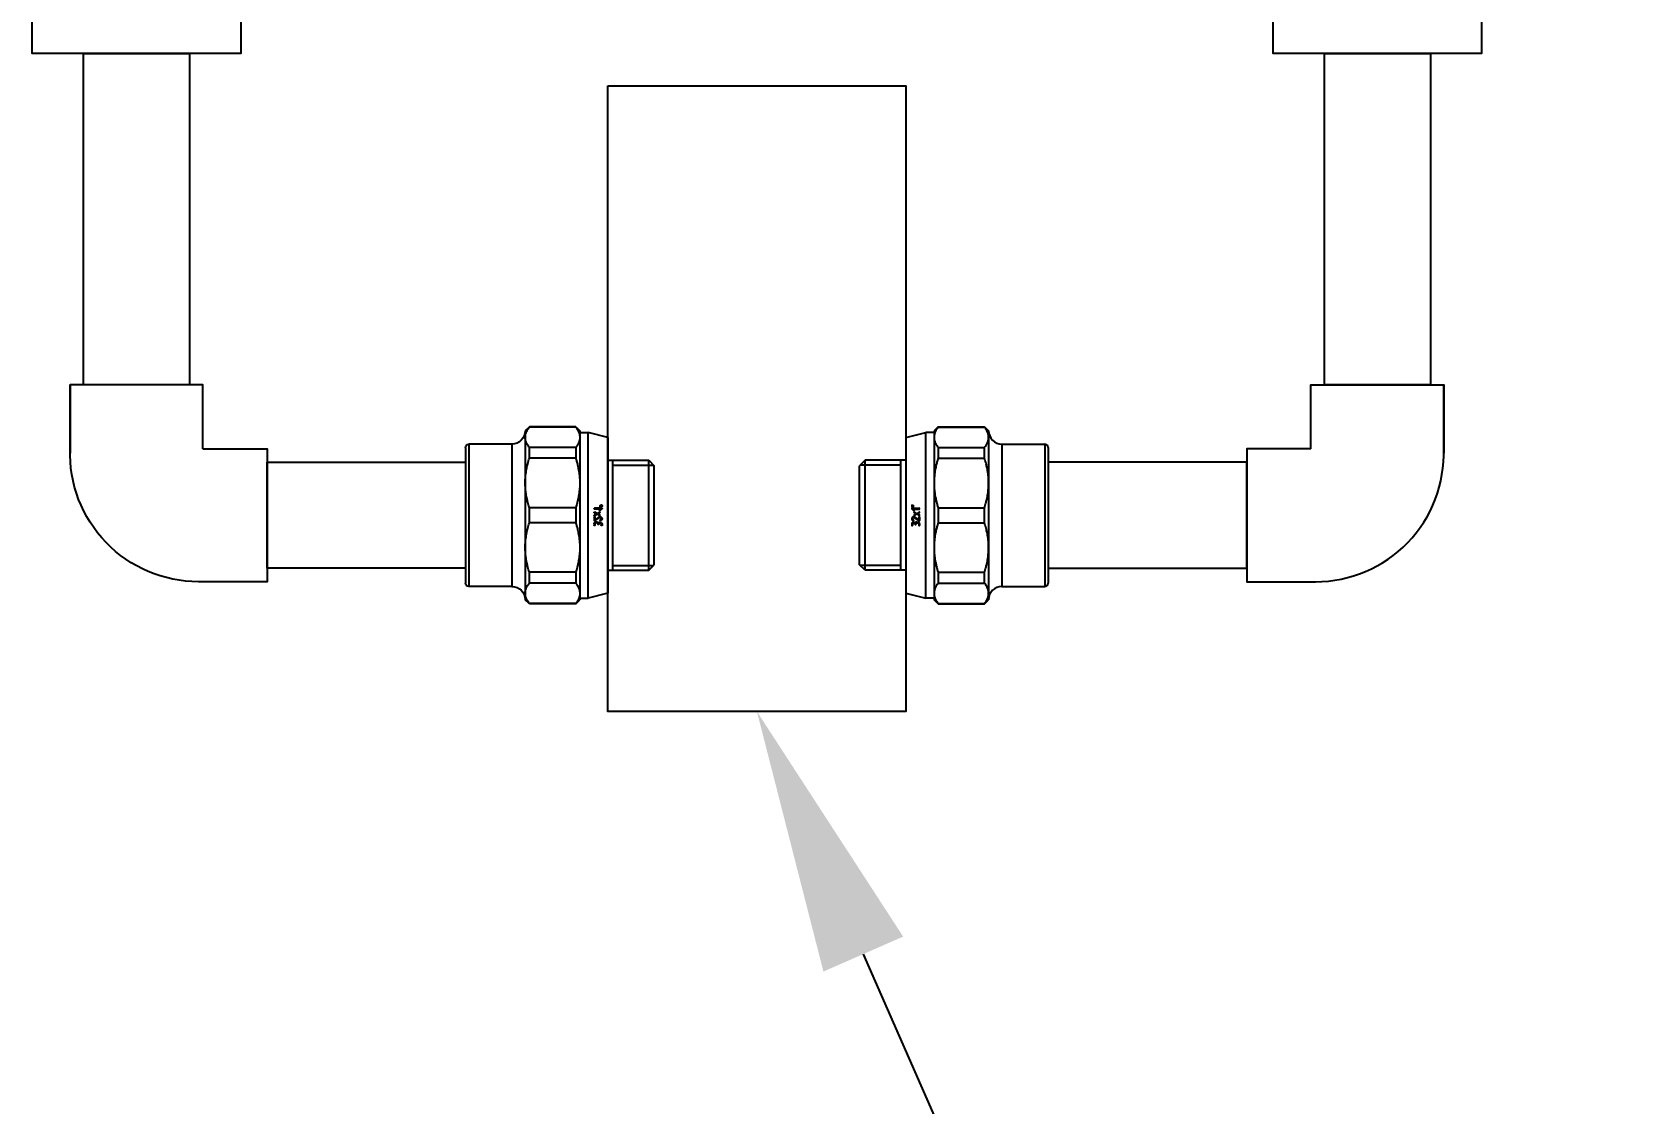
# Model space of a CAD drawing. Header units: millimetres. Extents: x -5247 to 64230, y -16204 to 29599.
# Drawn here: x 56272.5 to 56758.8, y 20735.4 to 21059 of the extents above; entities that cross this region are included whole.
import ezdxf
from ezdxf import colors
from ezdxf.entities.mleader import LeaderData, LeaderLine
from ezdxf.math import Vec2, Vec3

# ---------------------------------------------------------------- set-up
doc = ezdxf.new("R2010")
doc.units = ezdxf.units.MM
for name, color, linetype in [('Выноски надписи', 7, 'Continuous'), ('ОВиК и Водоснабжение', 4, 'Continuous'), ('Фитинги', 7, 'Continuous')]:
    doc.layers.add(name, color=color, linetype=linetype)
doc.styles.add('ISO_250', font='isocpeur.ttf', dxfattribs={"height": 250})

# ---------------------------------------------------------------- blocks, each defined once
blk = doc.blocks.new('COMER EL500320PVC')
at = {"layer": 'Фитинги', "linetype": 'ByBlock', "lineweight": -2}
for points in [[(-19.39, 20.06), (-19.39, 39.44), (-59.5, 39.44), (-59.5, 18.72)], [(-19.39, 20.06), (-19.39, 39.44), (-59.5, 39.44), (-59.5, 18.72)], [(-19.39, 20.06), (0, 20.06), (0, -20.06), (-20.72, -20.06)], [(-20.72, -20.06), (-19.39, -20.06), (-19.39, -20.03)], [(-20.72, -20.06), (0, -20.06)]]:
    blk.add_lwpolyline(points, dxfattribs=at)
blk.add_arc((-20.72, 18.72), 38.78, 180, 271.9761, dxfattribs=at)
blk = doc.blocks.new('VTp.701.0.03206-1')
at = {"layer": 'Фитинги', "linetype": 'ByBlock', "lineweight": -2}
for p, q in [((35.08, -59.85), (33.83, -61.1)), ((33.83, -112.1), (33.83, -61.1)), ((35.08, -59.85), (35.08, -59.94)), ((49.08, -59.85), (35.08, -59.85)), ((49.08, -59.94), (35.08, -59.94)), ((49.08, -59.85), (50.33, -61.1)), ((49.08, -59.94), (49.08, -59.85)), ((50.33, -63.04), (50.33, -61.1)), ((50.33, -61.6), (52.83, -61.6)), ((50.33, -76.84), (50.33, -63.04)), ((58.83, -63.1), (52.83, -61.6)), ((52.83, -61.6), (52.83, -111.6)), ((58.83, -110.1), (58.83, -63.1)), ((15.83, -107.1), (15.83, -66.1)), ((29.83, -65.1), (16.83, -65.1)), ((16.83, -108.1), (16.83, -65.1)), ((29.83, -108.1), (29.83, -65.1)), ((35.08, -66.13), (35.08, -69.37)), ((49.08, -66.13), (35.08, -66.13)), ((49.08, -69.37), (49.08, -66.13)), ((49.08, -69.37), (35.08, -69.37)), ((58.83, -69.97), (71.13, -69.97)), ((60.33, -69.97), (60.33, -103.22)), ((60.33, -71.45), (71.13, -71.45)), ((71.13, -69.97), (72.83, -71.67)), ((71.13, -69.97), (71.13, -103.22)), ((71.13, -71.45), (72.61, -71.45)), ((72.83, -71.67), (72.83, -101.52)), ((50.33, -96.35), (50.33, -76.84)), ((49.08, -84.3), (35.08, -84.3)), ((35.08, -84.3), (35.08, -88.89)), ((49.08, -88.89), (49.08, -84.3)), ((54.67, -84.01), (54.67, -83.6)), ((54.67, -86.04), (54.67, -85.06)), ((54.68, -86.7), (54.67, -86.65)), ((54.72, -86.74), (54.68, -86.7)), ((55.32, -87.05), (54.72, -86.74)), ((54.74, -87.36), (55.32, -87.05)), ((54.83, -86.54), (55.52, -86.93)), ((54.84, -84.96), (56.21, -85.86)), ((55.53, -87.18), (54.84, -87.57)), ((54.9, -84.01), (54.9, -83.6)), ((56.09, -86.06), (54.9, -85.25)), ((54.9, -86.04), (54.9, -85.25)), ((55.53, -84.31), (55.2, -84.31)), ((55.53, -84.54), (55.2, -84.54)), ((55.52, -86.93), (56.22, -86.54)), ((56.22, -87.57), (55.53, -87.18)), ((56.32, -86.75), (55.73, -87.05)), ((55.73, -87.05), (56.33, -87.37)), ((55.82, -84.01), (55.82, -83.93)), ((56.21, -85.86), (56.28, -85.9)), ((56.26, -84.46), (56.22, -84.45)), ((56.22, -86.54), (56.27, -86.52)), ((56.52, -84.46), (56.26, -84.46)), ((56.28, -85.9), (56.33, -85.92)), ((56.33, -87.37), (56.37, -87.4)), ((56.52, -84.23), (56.35, -84.23)), ((56.37, -87.4), (56.38, -87.46)), ((56.59, -84.97), (56.62, -84.97)), ((56.81, -83.93), (56.81, -83.6)), ((57.04, -83.93), (57.04, -83.6)), ((49.08, -88.89), (35.08, -88.89)), ((56.69, -88.48), (54.78, -88.48)), ((56.93, -88.71), (54.78, -88.71)), ((56.69, -88.48), (56.35, -88.18)), ((56.51, -88.02), (57.01, -88.51)), ((56.9, -89.34), (56.57, -89.25)), ((56.9, -89.67), (56.57, -89.58)), ((56.6, -89.02), (56.63, -89.03)), ((56.6, -89.35), (56.63, -89.36)), ((56.63, -89.03), (56.95, -89.11)), ((56.63, -89.36), (56.95, -89.44)), ((56.93, -89.34), (56.9, -89.34)), ((56.93, -89.67), (56.9, -89.67)), ((50.33, -110.15), (50.33, -96.35)), ((60.33, -101.74), (71.13, -101.74)), ((71.13, -103.22), (72.83, -101.52)), ((71.13, -101.74), (72.61, -101.74)), ((49.08, -103.82), (35.08, -103.82)), ((35.08, -103.82), (35.08, -107.06)), ((49.08, -107.06), (49.08, -103.82)), ((58.83, -103.22), (71.13, -103.22)), ((29.83, -108.1), (16.83, -108.1)), ((49.08, -107.06), (35.08, -107.06)), ((50.33, -112.1), (50.33, -110.15)), ((50.33, -111.6), (52.83, -111.6)), ((58.83, -110.1), (52.83, -111.6)), ((35.08, -113.35), (33.83, -112.1)), ((49.08, -113.25), (35.08, -113.25)), ((35.08, -113.25), (35.08, -113.35)), ((49.08, -113.35), (35.08, -113.35)), ((49.08, -113.35), (50.33, -112.1)), ((49.08, -113.35), (49.08, -113.25))]:
    blk.add_line(p, q, dxfattribs=at)
for centre, radius, start, end in [((29.83, -61.1), 4, 270, 0), ((16.83, -66.1), 1, 90, 180), ((16.83, -107.1), 1, 180, 270), ((29.83, -112.1), 4, 0, 90)]:
    blk.add_arc(centre, radius, start, end, dxfattribs=at)
for points, knots in [([(35.08, -59.94), (35.04, -60), (34.87, -60.22), (34.67, -60.51), (34.45, -60.87), (34.29, -61.17), (34.14, -61.51), (34, -61.89), (33.9, -62.28), (33.84, -62.68), (33.83, -63.06), (33.85, -63.44), (33.91, -63.82), (34, -64.19), (34.16, -64.62), (34.38, -65.1), (34.7, -65.62), (34.95, -65.96), (35.08, -66.13)], [0, 0, 0, 0, 0.549301, 2.072429, 2.752938, 3.820649, 4.881538, 5.935593, 7.278408, 8.443495, 9.583902, 10.72072, 11.865645, 13.005117, 14.128533, 15.78399, 17.403301, 19, 19, 19, 19]), ([(50.33, -63.04), (50.33, -62.85), (50.31, -62.48), (50.2, -62), (50.05, -61.57), (49.88, -61.18), (49.59, -60.63), (49.3, -60.22), (49.08, -59.94)], [0, 0, 0, 0, 1.619937, 3.121812, 4.218119, 5.291308, 6.554324, 9, 9, 9, 9]), ([(49.08, -66.13), (49.2, -65.97), (49.44, -65.65), (49.74, -65.17), (49.96, -64.72), (50.12, -64.31), (50.24, -63.89), (50.32, -63.46), (50.33, -63.16), (50.33, -63.04)], [0, 0, 0, 0, 1.538738, 3.223437, 4.758544, 5.890565, 7.138518, 8.801253, 10, 10, 10, 10]), ([(35.08, -69.37), (35.04, -69.51), (34.96, -69.76), (34.8, -70.29), (34.64, -70.86), (34.45, -71.59), (34.29, -72.33), (34.14, -73.16), (34, -74.07), (33.9, -75.02), (33.84, -75.99), (33.83, -76.9), (33.85, -77.81), (33.91, -78.72), (34, -79.62), (34.14, -80.51), (34.32, -81.53), (34.62, -82.79), (34.91, -83.76), (35.08, -84.3)], [0, 0, 0, 0, 0.578212, 1.034063, 2.181504, 2.897829, 4.021735, 5.138461, 6.247992, 7.661482, 8.887889, 10.088318, 11.284968, 12.490152, 13.689597, 14.87214, 16.038401, 17.7541, 20, 20, 20, 20]), ([(50.33, -76.84), (50.33, -76.38), (50.31, -75.5), (50.2, -74.32), (50.05, -73.3), (49.88, -72.35), (49.59, -71.03), (49.3, -70.03), (49.08, -69.37)], [0, 0, 0, 0, 1.619937, 3.121812, 4.218119, 5.291308, 6.554324, 9, 9, 9, 9]), ([(49.08, -84.3), (49.12, -84.19), (49.19, -83.97), (49.37, -83.4), (49.61, -82.52), (49.86, -81.43), (50.05, -80.39), (50.19, -79.41), (50.3, -78.22), (50.33, -77.34), (50.33, -76.84)], [0, 0, 0, 0, 0.528097, 1.004942, 2.576241, 4.485619, 5.824369, 7.155604, 8.818481, 11, 11, 11, 11]), ([(35.08, -88.89), (35.04, -89.03), (34.96, -89.28), (34.8, -89.81), (34.64, -90.38), (34.45, -91.11), (34.29, -91.84), (34.14, -92.68), (34, -93.59), (33.9, -94.53), (33.84, -95.5), (33.83, -96.42), (33.85, -97.33), (33.91, -98.24), (34, -99.14), (34.14, -100.03), (34.32, -101.04), (34.62, -102.31), (34.91, -103.28), (35.08, -103.82)], [0, 0, 0, 0, 0.578212, 1.034063, 2.181504, 2.897829, 4.021735, 5.138461, 6.247992, 7.661482, 8.887889, 10.088318, 11.284968, 12.490152, 13.689597, 14.87214, 16.038401, 17.7541, 20, 20, 20, 20]), ([(50.33, -96.35), (50.33, -95.9), (50.31, -95.02), (50.2, -93.84), (50.05, -92.82), (49.88, -91.87), (49.59, -90.55), (49.3, -89.54), (49.08, -88.89)], [0, 0, 0, 0, 1.619937, 3.121812, 4.218119, 5.291308, 6.554324, 9, 9, 9, 9]), ([(49.08, -103.82), (49.12, -103.7), (49.19, -103.48), (49.37, -102.91), (49.61, -102.03), (49.86, -100.95), (50.05, -99.91), (50.19, -98.92), (50.3, -97.74), (50.33, -96.86), (50.33, -96.35)], [0, 0, 0, 0, 0.528097, 1.004942, 2.576241, 4.485619, 5.824369, 7.155604, 8.818481, 11, 11, 11, 11]), ([(35.08, -107.06), (35.04, -107.12), (34.87, -107.34), (34.67, -107.63), (34.45, -107.98), (34.29, -108.29), (34.14, -108.63), (34, -109.01), (33.9, -109.4), (33.84, -109.8), (33.83, -110.18), (33.85, -110.56), (33.91, -110.93), (34, -111.31), (34.16, -111.74), (34.38, -112.21), (34.7, -112.74), (34.95, -113.08), (35.08, -113.25)], [0, 0, 0, 0, 0.549301, 2.072429, 2.752938, 3.820649, 4.881538, 5.935593, 7.278408, 8.443495, 9.583902, 10.72072, 11.865644, 13.005117, 14.128533, 15.783991, 17.403301, 19, 19, 19, 19]), ([(50.33, -110.15), (50.33, -109.97), (50.31, -109.6), (50.2, -109.11), (50.05, -108.69), (49.88, -108.3), (49.59, -107.75), (49.3, -107.33), (49.08, -107.06)], [0, 0, 0, 0, 1.619937, 3.121812, 4.218119, 5.291308, 6.554324, 9, 9, 9, 9]), ([(49.08, -113.25), (49.2, -113.09), (49.44, -112.77), (49.74, -112.28), (49.96, -111.84), (50.12, -111.43), (50.24, -111.01), (50.32, -110.58), (50.33, -110.28), (50.33, -110.15)], [0, 0, 0, 0, 1.538738, 3.223437, 4.758544, 5.890565, 7.138518, 8.801253, 10, 10, 10, 10])]:
    blk.add_open_spline(points, degree=3, knots=knots, dxfattribs=at)
for points in [[(54.7, -83.52), (54.67, -83.55), (54.67, -83.6)], [(54.67, -84.01), (54.67, -84.23), (54.82, -84.39)], [(54.71, -84.97), (54.67, -85.01), (54.67, -85.06)], [(54.67, -86.04), (54.67, -86.1), (54.71, -86.13)], [(54.7, -86.56), (54.67, -86.59), (54.67, -86.65)], [(54.74, -87.36), (54.67, -87.4), (54.67, -87.46)], [(54.67, -87.46), (54.67, -87.51), (54.7, -87.55)], [(54.78, -83.49), (54.74, -83.49), (54.7, -83.52)], [(54.78, -86.52), (54.73, -86.52), (54.7, -86.56)], [(54.79, -84.94), (54.74, -84.94), (54.71, -84.97)], [(54.71, -86.13), (54.74, -86.16), (54.78, -86.16)], [(54.85, -83.51), (54.81, -83.49), (54.78, -83.49)], [(54.78, -86.16), (54.83, -86.16), (54.86, -86.12)], [(54.83, -86.54), (54.81, -86.52), (54.78, -86.52)], [(54.84, -84.96), (54.82, -84.94), (54.79, -84.94)], [(54.82, -84.39), (54.98, -84.54), (55.2, -84.54)], [(54.9, -83.6), (54.9, -83.54), (54.85, -83.51)], [(54.86, -86.12), (54.9, -86.09), (54.9, -86.04)], [(54.98, -84.22), (54.9, -84.14), (54.9, -84.01)], [(55.2, -84.31), (55.07, -84.31), (54.98, -84.22)], [(55.73, -84.22), (55.65, -84.31), (55.53, -84.31)], [(55.53, -84.54), (55.67, -84.54), (55.8, -84.46)], [(55.82, -84.01), (55.82, -84.14), (55.73, -84.22)], [(55.8, -84.46), (55.93, -84.38), (55.97, -84.28)], [(55.85, -83.84), (55.82, -83.88), (55.82, -83.93)], [(55.94, -83.81), (55.89, -83.81), (55.85, -83.84)], [(56.01, -83.84), (55.96, -83.81), (55.94, -83.81)], [(55.97, -84.28), (56.03, -84.36), (56.12, -84.41)], [(56.05, -83.93), (56.05, -83.87), (56.01, -83.84)], [(56.14, -84.14), (56.05, -84.05), (56.05, -83.93)], [(56.09, -86.06), (56.19, -86.12), (56.28, -86.15)], [(56.12, -84.41), (56.17, -84.44), (56.22, -84.45)], [(56.35, -84.23), (56.22, -84.23), (56.14, -84.14)], [(56.35, -86.56), (56.31, -86.52), (56.27, -86.52)], [(56.28, -86.15), (56.36, -86.18), (56.44, -86.18)], [(56.32, -86.75), (56.38, -86.71), (56.38, -86.65)], [(56.44, -85.94), (56.38, -85.94), (56.33, -85.92)], [(56.38, -86.65), (56.38, -86.59), (56.35, -86.56)], [(56.35, -87.55), (56.38, -87.51), (56.38, -87.46)], [(56.7, -85.82), (56.59, -85.94), (56.44, -85.94)], [(56.44, -86.18), (56.69, -86.18), (56.81, -85.98)], [(56.5, -85), (56.47, -85.04), (56.47, -85.09)], [(56.47, -85.09), (56.48, -85.13), (56.49, -85.15)], [(56.49, -85.15), (56.51, -85.18), (56.55, -85.19)], [(56.59, -84.97), (56.54, -84.97), (56.5, -85)], [(56.72, -84.14), (56.64, -84.23), (56.52, -84.23)], [(56.52, -84.46), (56.73, -84.46), (56.89, -84.31)], [(56.55, -85.19), (56.69, -85.25), (56.75, -85.34)], [(56.95, -85.2), (56.84, -85.05), (56.62, -84.97)], [(56.78, -85.68), (56.75, -85.76), (56.7, -85.82)], [(56.81, -83.93), (56.81, -84.06), (56.72, -84.14)], [(56.75, -85.34), (56.81, -85.43), (56.81, -85.53)], [(56.81, -85.53), (56.81, -85.61), (56.78, -85.68)], [(56.84, -83.52), (56.81, -83.55), (56.81, -83.6)], [(56.81, -85.98), (57.04, -85.77), (57.04, -85.53)], [(56.93, -83.49), (56.88, -83.49), (56.84, -83.52)], [(56.89, -84.31), (57.04, -84.15), (57.04, -83.93)], [(57, -83.51), (56.95, -83.49), (56.93, -83.49)], [(57.04, -85.53), (57.04, -85.34), (56.95, -85.2)], [(57.04, -83.6), (57.04, -83.54), (57, -83.51)], [(54.69, -88.52), (54.67, -88.57), (54.67, -88.59)], [(54.67, -88.59), (54.67, -88.64), (54.7, -88.68)], [(54.78, -88.48), (54.72, -88.48), (54.69, -88.52)], [(54.7, -87.55), (54.74, -87.58), (54.78, -87.58)], [(54.7, -88.68), (54.73, -88.71), (54.78, -88.71)], [(54.78, -87.58), (54.81, -87.58), (54.84, -87.57)], [(56.22, -87.57), (56.24, -87.58), (56.27, -87.58)], [(56.27, -87.58), (56.32, -87.58), (56.35, -87.55)], [(56.35, -88.02), (56.32, -88.05), (56.32, -88.1)], [(56.32, -88.1), (56.32, -88.15), (56.35, -88.18)], [(56.43, -87.99), (56.38, -87.99), (56.35, -88.02)], [(56.51, -88.02), (56.46, -87.99), (56.43, -87.99)], [(56.51, -89.06), (56.48, -89.1), (56.48, -89.14)], [(56.48, -89.14), (56.48, -89.18), (56.5, -89.21)], [(56.51, -89.38), (56.48, -89.42), (56.48, -89.47)], [(56.48, -89.47), (56.48, -89.51), (56.5, -89.54)], [(56.5, -89.21), (56.52, -89.23), (56.57, -89.25)], [(56.5, -89.54), (56.52, -89.56), (56.57, -89.58)], [(56.6, -89.02), (56.57, -89.02), (56.51, -89.06)], [(56.6, -89.35), (56.57, -89.35), (56.51, -89.38)], [(56.93, -88.71), (56.98, -88.71), (57.01, -88.67)], [(56.93, -89.34), (56.98, -89.34), (57.01, -89.3)], [(56.93, -89.67), (56.98, -89.67), (57.01, -89.63)], [(57.02, -89.15), (57, -89.12), (56.95, -89.11)], [(57.02, -89.48), (57, -89.45), (56.95, -89.44)], [(57.04, -88.59), (57.04, -88.54), (57.01, -88.51)], [(57.01, -88.67), (57.04, -88.64), (57.04, -88.59)], [(57.01, -89.3), (57.04, -89.27), (57.04, -89.22)], [(57.01, -89.63), (57.04, -89.6), (57.04, -89.55)], [(57.04, -89.22), (57.04, -89.18), (57.02, -89.15)], [(57.04, -89.55), (57.04, -89.51), (57.02, -89.48)]]:
    blk.add_open_spline(points, degree=2, dxfattribs=at)

msp = doc.modelspace()

# ---------------------------------------------------------------- linework, layer by layer
at = {"layer": 'ОВиК и Водоснабжение'}
for points in [[(56272.502, 21140.576), (56335.502, 21140.576), (56335.502, 21052.576), (56272.502, 21052.576)], [(56647.389, 21140.576), (56710.389, 21140.576), (56710.389, 21052.576), (56647.389, 21052.576)], [(56288.002, 21052.576), (56320.002, 21052.576), (56320.002, 20952.576), (56288.002, 20952.576)], [(56662.889, 21052.576), (56694.889, 21052.576), (56694.889, 20952.576), (56662.889, 20952.576)], [(56446.445, 21042.863), (56536.445, 21042.863), (56536.445, 20853.863), (56446.445, 20853.863)], [(56403.445, 20897.132), (56343.445, 20897.132), (56343.445, 20929.132), (56403.445, 20929.132)], [(56579.445, 20897.132), (56639.445, 20897.132), (56639.445, 20929.132), (56579.445, 20929.132)]]:
    msp.add_lwpolyline(points, close=True, dxfattribs=at)

# ---------------------------------------------------------------- block references
at = {"xscale": -1, "rotation": 180}
msp.add_blockref('VTp.701.0.03206-1', (56387.613, 20826.537), dxfattribs=at)
at = {"rotation": 180}
msp.add_blockref('VTp.701.0.03206-1', (56595.278, 20826.537), dxfattribs=at)
at = {"layer": 'ОВиК и Водоснабжение', "xscale": -1, "rotation": 270}
msp.add_blockref('COMER EL500320PVC', (56304.002, 20952.576), dxfattribs=at)
at = {"layer": 'ОВиК и Водоснабжение', "rotation": 90}
msp.add_blockref('COMER EL500320PVC', (56678.889, 20952.576), dxfattribs=at)

# ---------------------------------------------------------------- leaders
at = {"layer": 'Выноски надписи'}
ml = msp.add_multileader_mtext('Standard', dxfattribs=at)
ml.set_content('ВР-1', color=256, style='ISO_250')
ml.set_leader_properties()
ml.build(insert=Vec2(0, 0))
ml.multileader.update_dxf_attribs({"text_left_attachment_type": 6, "text_right_attachment_type": 6, "dogleg_length": 50, "arrow_head_size": 80})
ctx = ml.context
ctx.base_point, ctx.char_height, ctx.arrow_head_size, ctx.plane_origin = Vec3(57343.659, 19024.9), 80, 80, Vec3(63264.762, 25057.071)
ctx.left_attachment, ctx.right_attachment = 6, 6
notes = []
notes.append((ctx, [(1, (1, 1, 0), (57293.659, 19024.9), (1, 0), 50, [(0, [(56491.445, 20853.863)], 0, [])])]))
ctx.mtext.insert, ctx.mtext.width, ctx.mtext.defined_height, ctx.mtext.flow_direction = Vec3(57345.659, 19120.9), 428.15245, 132.775, 5
for ctx, leaders in notes:
    for number, flags, end, landing, length, lines in leaders:
        leader = LeaderData()
        leader.index, (leader.has_last_leader_line, leader.has_dogleg_vector, leader.attachment_direction) = number, flags
        leader.last_leader_point, leader.dogleg_vector, leader.dogleg_length = Vec3(end), Vec3(landing), length
        for number, points, colour, breaks in lines:
            line = LeaderLine()
            line.index, line.vertices, line.color, line.breaks = number, Vec3.list(points), colors.encode_raw_color(colour), breaks
            leader.lines.append(line)
        ctx.leaders.append(leader)

doc.saveas('drawing.dxf')
